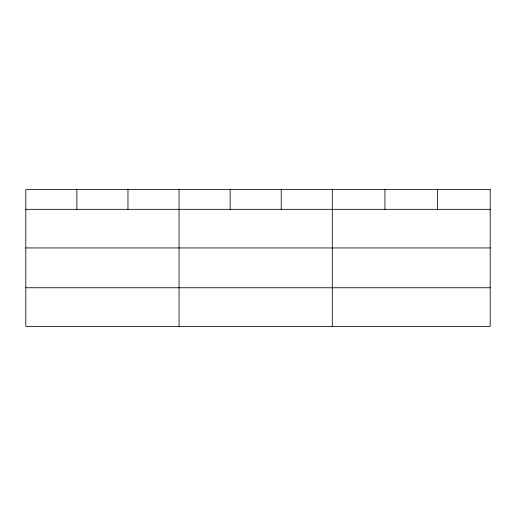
<?xml version="1.0" encoding="UTF-8"?>
<svg xmlns="http://www.w3.org/2000/svg" width="516" height="516" viewBox="0 0 516 516"><rect width="100%" height="100%" fill="white"/><g stroke="black" fill="none" stroke-linecap="round" stroke-linejoin="round"><path stroke-width="0.77" d="M25.8 209.328L490.2 209.328M25.8 247.951L490.2 247.951M25.8 287.754L490.2 287.754M437.568 189.624L437.568 209.328M384.936 189.624L384.936 209.328M332.304 189.624L332.304 326.376M281.22 189.624L281.22 209.328M230.136 189.624L230.136 209.328M179.052 189.624L179.052 326.376M127.968 189.624L127.968 209.328M76.884 189.624L76.884 209.328M490.2 189.624L25.8 189.624L25.8 326.376L490.2 326.376L490.2 189.624"/></g></svg>
